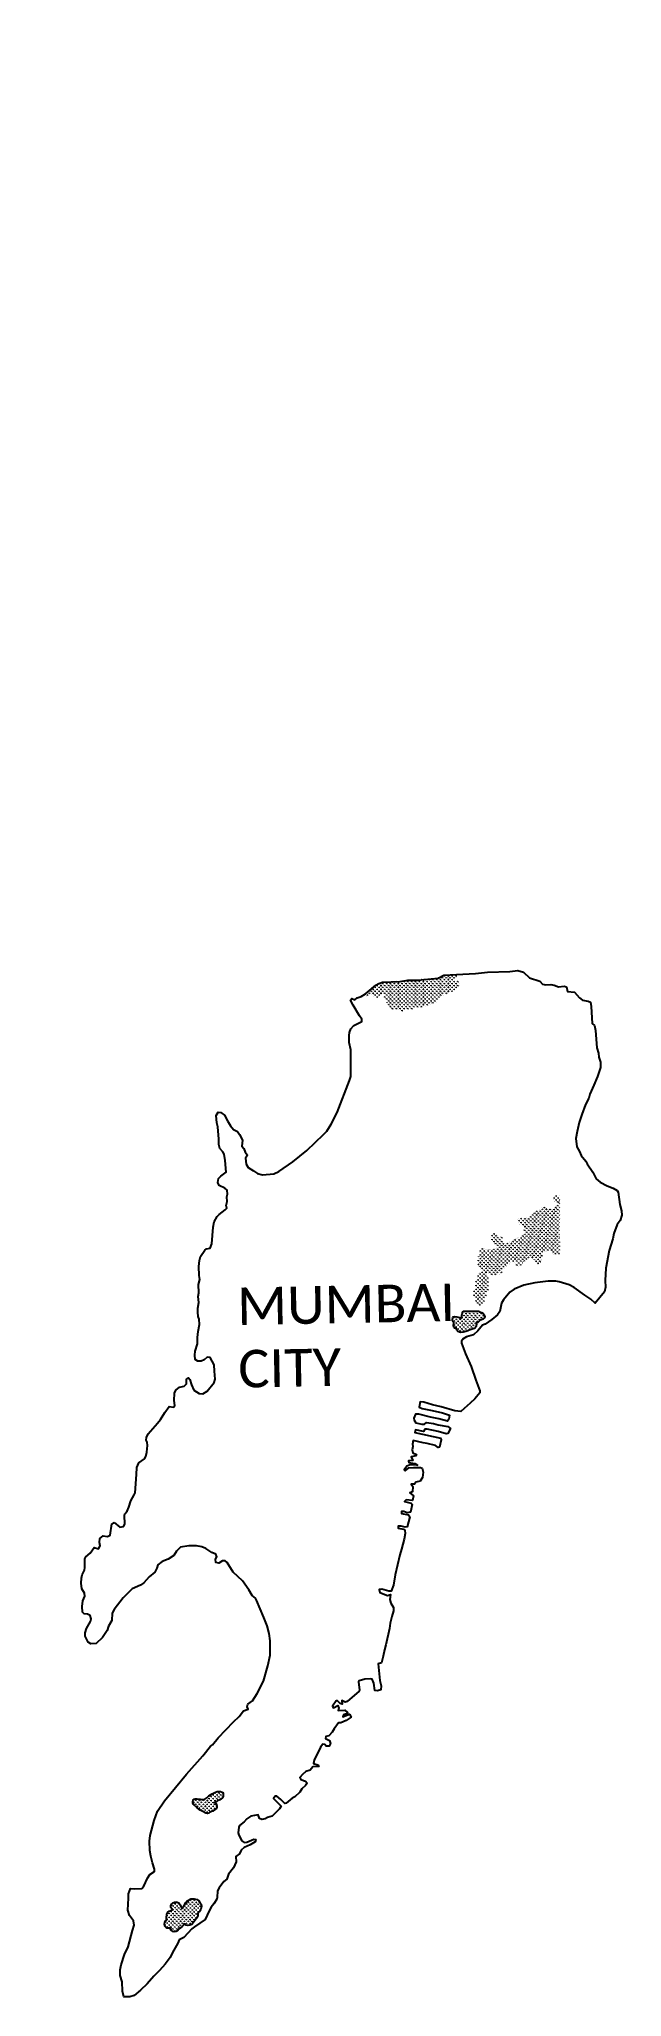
# Model space of a CAD drawing. Header units: metres. Extents: x 266580 to 277461, y 2088854 to 2125416.
import ezdxf

# ---------------------------------------------------------------- set-up
doc = ezdxf.new("R2010")
doc.units = ezdxf.units.M
for name, color, linetype in [('MANGROOVES', 112, 'Continuous'), ('TALUKA NAME', 5, 'Continuous'), ('village', 3, 'Continuous')]:
    doc.layers.add(name, color=color, linetype=linetype)

msp = doc.modelspace()

# ---------------------------------------------------------------- hatches: boundary and pattern name
at = {"layer": 'MANGROOVES'}
h = msp.add_hatch(dxfattribs=at)
h.set_pattern_fill('GRASS', color=256, scale=2, angle=-0.837602)
h.paths.add_polyline_path([(266605, 2125410), (266595, 2125416), (266586, 2125416), (266580, 2125408), (266582, 2125401), (266587, 2125388), (266596, 2125383), (266605, 2125387), (266607, 2125401)])
h = msp.add_hatch(dxfattribs=at)
h.set_pattern_fill('GRASS', color=256, scale=2)
h.paths.add_polyline_path([(274407, 2107713), (274421, 2107739), (274426, 2107763), (274416, 2107802), (274407, 2107820), (274337, 2107851), (274358, 2107882), (274361, 2107878), (274372, 2107886), (274374, 2107894), (274386, 2107908), (274398, 2107926), (274414, 2107935), (274436, 2107945), (274448, 2107941), (274456, 2107935), (274466, 2107929), (274474, 2107933), (274474, 2107937), (274464, 2107939), (274462, 2107941), (274470, 2107951), (274482, 2107953), (274489, 2107954), (274139, 2107936), (274033, 2107882), (273769, 2107857), (273663, 2107841), (273466, 2107840), (273315, 2107819), (272994, 2107802), (272928, 2107783), (272939, 2107755), (272921, 2107758), (272896, 2107756), (272879, 2107737), (272879, 2107746), (272877, 2107752), (272870, 2107748), (272674, 2107587), (272628, 2107556), (272634, 2107549), (272663, 2107541), (272688, 2107543), (272702, 2107552), (272708, 2107549), (272734, 2107547), (272759, 2107551), (272777, 2107565), (272805, 2107594), (272808, 2107565), (272817, 2107542), (272831, 2107529), (272859, 2107520), (272881, 2107515), (272905, 2107515), (272923, 2107530), (272935, 2107548), (272938, 2107572), (272938, 2107580), (272952, 2107575), (272976, 2107582), (272992, 2107594), (272998, 2107601), (273043, 2107495), (273097, 2107372), (273115, 2107352), (273135, 2107343), (273143, 2107330), (273156, 2107311), (273167, 2107302), (273190, 2107294), (273219, 2107290), (273244, 2107289), (273260, 2107291), (273310, 2107285), (273337, 2107273), (273363, 2107270), (273427, 2107283), (273729, 2107344), (273838, 2107364), (273868, 2107371), (273882, 2107381), (273890, 2107396), (273889, 2107424), (273904, 2107411), (273921, 2107407), (273947, 2107407), (273972, 2107414), (273997, 2107433), (274021, 2107455), (274061, 2107494), (274088, 2107523), (274116, 2107545), (274134, 2107567), (274186, 2107593), (274215, 2107607), (274270, 2107620), (274309, 2107642), (274339, 2107663), (274379, 2107683)])
h = msp.add_hatch(dxfattribs=at)
h.set_pattern_fill('GRASS', color=256, scale=2, angle=-0.65012)
h.paths.add_polyline_path([(274992, 2102357), (275011, 2102344), (275033, 2102340), (275061, 2102341), (275092, 2102342), (275112, 2102343), (275127, 2102349), (275155, 2102349), (275183, 2102352), (275207, 2102362), (275220, 2102373), (275230, 2102388), (275238, 2102409), (275235, 2102438), (275247, 2102452), (275266, 2102459), (275281, 2102465), (275313, 2102487), (275330, 2102512), (275341, 2102534), (275362, 2102539), (275383, 2102552), (275394, 2102569), (275400, 2102592), (275400, 2102602), (275419, 2102588), (275436, 2102580), (275461, 2102571), (275476, 2102571), (275478, 2102553), (275487, 2102529), (275506, 2102509), (275528, 2102500), (275553, 2102503), (275570, 2102515), (275586, 2102537), (275602, 2102560), (275616, 2102579), (275626, 2102589), (275650, 2102597), (275664, 2102613), (275669, 2102626), (275683, 2102632), (275703, 2102640), (275717, 2102655), (275721, 2102661), (275734, 2102664), (275752, 2102677), (275759, 2102679), (275772, 2102675), (275776, 2102662), (275785, 2102655), (275804, 2102641), (275822, 2102633), (275833, 2102621), (275838, 2102588), (275843, 2102562), (275869, 2102541), (275888, 2102537), (275913, 2102542), (275928, 2102552), (275944, 2102571), (275959, 2102612), (275972, 2102659), (275972, 2102682), (275970, 2102700), (275970, 2102728), (275981, 2102771), (275989, 2102792), (276009, 2102775), (276028, 2102774), (276056, 2102781), (276075, 2102793), (276094, 2102779), (276116, 2102776), (276135, 2102767), (276147, 2102760), (276160, 2102737), (276181, 2102725), (276211, 2102722), (276234, 2102731), (276244, 2102741), (276262, 2102736), (276282, 2102732), (276294, 2102732), (276304, 2103806), (276292, 2103813), (276275, 2103820), (276255, 2103824), (276231, 2103826), (276214, 2103816), (276206, 2103801), (276198, 2103787), (276191, 2103775), (276187, 2103766), (276184, 2103751), (276185, 2103736), (276195, 2103716), (276206, 2103705), (276229, 2103686), (276244, 2103665), (276261, 2103639), (276263, 2103633), (276204, 2103589), (276197, 2103577), (276192, 2103564), (276189, 2103552), (276185, 2103546), (276174, 2103545), (276165, 2103553), (276151, 2103560), (276141, 2103562), (276123, 2103563), (276105, 2103563), (276088, 2103560), (276067, 2103556), (276062, 2103555), (276064, 2103570), (276059, 2103580), (276048, 2103595), (276033, 2103605), (276019, 2103608), (275995, 2103614), (275969, 2103603), (275907, 2103551), (275807, 2103481), (275757, 2103440), (275715, 2103419), (275686, 2103409), (275660, 2103405), (275629, 2103407), (275605, 2103406), (275585, 2103404), (275566, 2103401), (275548, 2103397), (275540, 2103392), (275527, 2103380), (275519, 2103367), (275514, 2103350), (275522, 2103316), (275531, 2103294), (275542, 2103284), (275558, 2103277), (275579, 2103272), (275593, 2103269), (275627, 2103246), (275624, 2103168), (275632, 2103147), (275644, 2103135), (275659, 2103123), (275668, 2103114), (275668, 2103109), (275638, 2103084), (275534, 2103037), (275444, 2102992), (275403, 2102971), (275385, 2102963), (275366, 2102953), (275359, 2102942), (275350, 2102933), (275333, 2102927), (275280, 2102920), (275258, 2102918), (275245, 2102925), (275236, 2102937), (275238, 2102946), (275242, 2102956), (275244, 2102983), (275242, 2103024), (275233, 2103035), (275224, 2103044), (275206, 2103052), (275192, 2103055), (275179, 2103053), (275163, 2103047), (275151, 2103039), (275135, 2103062), (275108, 2103092), (275090, 2103104), (275072, 2103109), (275054, 2103109), (275037, 2103109), (275024, 2103103), (275014, 2103095), (275008, 2103082), (275004, 2103068), (275004, 2103058), (275008, 2103037), (275019, 2103022), (275037, 2103004), (275038, 2102985), (275038, 2102970), (275044, 2102952), (275054, 2102938), (275070, 2102926), (275086, 2102917), (275090, 2102915), (275100, 2102890), (275114, 2102871), (275118, 2102860), (275110, 2102843), (275107, 2102836), (275027, 2102795), (275024, 2102802), (275011, 2102805), (274957, 2102805), (274901, 2102820), (274874, 2102830), (274841, 2102830), (274822, 2102814), (274810, 2102795), (274804, 2102772), (274803, 2102749), (274799, 2102719), (274791, 2102686), (274785, 2102668), (274781, 2102591), (274780, 2102509), (274786, 2102479), (274797, 2102457), (274809, 2102449), (274827, 2102438), (274854, 2102433), (274887, 2102423), (274902, 2102419), (274906, 2102405), (274918, 2102378), (274937, 2102366), (274954, 2102360), (274969, 2102357), (274983, 2102355)])
h = msp.add_hatch(dxfattribs=at)
h.set_pattern_fill('GRASS', color=256, scale=2, angle=-0.65012)
h.paths.add_polyline_path([(274963, 2102200), (274966, 2102226), (274965, 2102257), (274959, 2102300), (274925, 2102357), (274910, 2102371), (274882, 2102385), (274853, 2102388), (274827, 2102383), (274801, 2102372), (274785, 2102358), (274772, 2102341), (274762, 2102306), (274757, 2102284), (274754, 2102261), (274741, 2102245), (274735, 2102222), (274741, 2102195), (274731, 2102155), (274732, 2102136), (274742, 2102130), (274720, 2102114), (274705, 2102095), (274692, 2102048), (274690, 2102007), (274701, 2101948), (274734, 2101862), (274751, 2101816), (274784, 2101775), (274810, 2101776), (274832, 2101768), (274851, 2101772), (274866, 2101781), (274883, 2101796), (274897, 2101813), (274899, 2101833), (274902, 2101884), (274920, 2101899), (274933, 2101930), (274945, 2101957), (274950, 2102024), (274972, 2102097), (274961, 2102184), (274962, 2102191)])
h = msp.add_hatch(dxfattribs=at)
h.set_pattern_fill('GRASS', color=256, scale=2, angle=-0.787861)
h.paths.add_polyline_path([(274469, 2101520), (274472, 2101552), (274474, 2101586), (274482, 2101607), (274494, 2101645), (274511, 2101659), (274539, 2101660), (274579, 2101661), (274646, 2101661), (274701, 2101660), (274737, 2101661), (274769, 2101660), (274785, 2101658), (274802, 2101646), (274820, 2101642), (274840, 2101637), (274873, 2101618), (274896, 2101583), (274901, 2101553), (274891, 2101528), (274869, 2101510), (274839, 2101501), (274823, 2101499), (274803, 2101479), (274770, 2101449), (274756, 2101451), (274739, 2101441), (274744, 2101419), (274743, 2101399), (274739, 2101373), (274723, 2101346), (274702, 2101334), (274666, 2101321), (274613, 2101307), (274585, 2101295), (274545, 2101279), (274495, 2101268), (274452, 2101260), (274428, 2101270), (274400, 2101278), (274381, 2101304), (274372, 2101331), (274337, 2101343), (274323, 2101361), (274320, 2101390), (274325, 2101433), (274323, 2101445), (274311, 2101462), (274297, 2101482), (274296, 2101505), (274302, 2101533), (274312, 2101555), (274339, 2101560), (274378, 2101555), (274427, 2101543), (274448, 2101529)])
h = msp.add_hatch(dxfattribs=at)
h.set_pattern_fill('GRASS', color=256, scale=2, angle=-0.787861)
h.paths.add_polyline_path([(269476, 2092544), (269495, 2092549), (269532, 2092549), (269584, 2092546), (269617, 2092541), (269648, 2092537), (269673, 2092543), (269714, 2092570), (269749, 2092609), (269811, 2092645), (269873, 2092678), (269906, 2092686), (269935, 2092692), (269965, 2092690), (269995, 2092677), (270007, 2092668), (270017, 2092649), (270019, 2092623), (270018, 2092596), (270001, 2092570), (269972, 2092548), (269952, 2092536), (269909, 2092514), (269891, 2092495), (269868, 2092485), (269849, 2092486), (269892, 2092451), (269900, 2092414), (269899, 2092391), (269885, 2092368), (269856, 2092345), (269824, 2092324), (269796, 2092313), (269762, 2092295), (269750, 2092284), (269725, 2092279), (269692, 2092285), (269635, 2092313), (269589, 2092339), (269532, 2092384), (269461, 2092447), (269447, 2092475), (269448, 2092499), (269458, 2092531)])
h = msp.add_hatch(dxfattribs=at)
h.set_pattern_fill('GRASS', color=256, scale=2, angle=-0.787861)
h.paths.add_polyline_path([(269071, 2090480), (269055, 2090495), (269041, 2090523), (269041, 2090559), (269058, 2090591), (269076, 2090610), (269110, 2090625), (269153, 2090624), (269189, 2090607), (269213, 2090572), (269226, 2090543), (269236, 2090519), (269245, 2090501), (269259, 2090525), (269282, 2090543), (269301, 2090582), (269316, 2090616), (269342, 2090649), (269413, 2090684), (269476, 2090683), (269529, 2090673), (269562, 2090647), (269580, 2090613), (269607, 2090587), (269609, 2090543), (269599, 2090492), (269578, 2090457), (269553, 2090437), (269546, 2090411), (269541, 2090369), (269527, 2090331), (269494, 2090286), (269457, 2090238), (269428, 2090205), (269394, 2090191), (269348, 2090186), (269317, 2090192), (269292, 2090216), (269278, 2090192), (269242, 2090164), (269195, 2090124), (269162, 2090085), (269138, 2090072), (269104, 2090069), (269074, 2090074), (269043, 2090100), (269028, 2090128), (269028, 2090143), (269008, 2090136), (268973, 2090135), (268950, 2090150), (268929, 2090176), (268922, 2090213), (268927, 2090249), (268948, 2090278), (268959, 2090286), (268959, 2090329), (268967, 2090398), (268983, 2090434), (269010, 2090452), (269037, 2090464)])

# ---------------------------------------------------------------- linework, layer by layer
at = {"layer": 'MANGROOVES', "const_width": 0.597}
for points in [[(272628, 2107556), (272634, 2107549), (272663, 2107541), (272688, 2107543), (272702, 2107552), (272708, 2107549), (272734, 2107547), (272759, 2107551), (272777, 2107565), (272805, 2107594), (272808, 2107565), (272817, 2107542), (272831, 2107529), (272859, 2107520), (272881, 2107515), (272905, 2107515), (272923, 2107530), (272935, 2107548), (272938, 2107572), (272938, 2107580), (272952, 2107575), (272976, 2107582), (272992, 2107594), (272998, 2107601), (273043, 2107495), (273097, 2107372), (273115, 2107352), (273135, 2107343), (273143, 2107330), (273156, 2107311), (273167, 2107302), (273190, 2107294), (273219, 2107290), (273244, 2107289), (273260, 2107291), (273310, 2107285), (273337, 2107273), (273363, 2107270), (273427, 2107283), (273729, 2107344), (273838, 2107364), (273868, 2107371), (273882, 2107381), (273890, 2107396), (273889, 2107424), (273904, 2107411), (273921, 2107407), (273947, 2107407), (273972, 2107414), (273997, 2107433), (274021, 2107455), (274061, 2107494), (274088, 2107523), (274116, 2107545), (274134, 2107567), (274186, 2107593), (274215, 2107607), (274270, 2107620), (274309, 2107642), (274339, 2107663), (274379, 2107683), (274407, 2107713), (274421, 2107739), (274426, 2107763), (274416, 2107802), (274407, 2107820), (274337, 2107851), (274358, 2107882), (274361, 2107878), (274372, 2107886), (274374, 2107894), (274386, 2107908), (274398, 2107926), (274414, 2107935), (274436, 2107945), (274448, 2107941), (274456, 2107935), (274466, 2107929), (274474, 2107933), (274474, 2107937), (274464, 2107939), (274462, 2107941), (274470, 2107951), (274482, 2107953), (274490, 2107955)], [(272928, 2107783), (272939, 2107755), (272921, 2107758), (272896, 2107756), (272879, 2107737), (272879, 2107746), (272877, 2107752)], [(274992, 2102357), (275011, 2102344), (275033, 2102340), (275061, 2102341), (275092, 2102342), (275112, 2102343), (275127, 2102349), (275155, 2102349), (275183, 2102352), (275207, 2102362), (275220, 2102373), (275230, 2102388), (275238, 2102409), (275235, 2102438), (275247, 2102452), (275266, 2102459), (275281, 2102465), (275313, 2102487), (275330, 2102512), (275341, 2102534), (275362, 2102539), (275383, 2102552), (275394, 2102569), (275400, 2102592), (275400, 2102602), (275419, 2102588), (275436, 2102580), (275461, 2102571), (275476, 2102571), (275478, 2102553), (275487, 2102529), (275506, 2102509), (275528, 2102500), (275553, 2102503), (275570, 2102515), (275586, 2102537), (275602, 2102560), (275616, 2102579), (275626, 2102589), (275650, 2102597), (275664, 2102613), (275669, 2102626), (275683, 2102632), (275703, 2102640), (275717, 2102655), (275721, 2102661), (275734, 2102664), (275752, 2102677), (275759, 2102679), (275772, 2102675), (275776, 2102662), (275785, 2102655), (275804, 2102641), (275822, 2102633), (275833, 2102621), (275838, 2102588), (275843, 2102562), (275869, 2102541), (275888, 2102537), (275913, 2102542), (275928, 2102552), (275944, 2102571), (275959, 2102612), (275972, 2102659), (275972, 2102682), (275970, 2102700), (275970, 2102728), (275981, 2102771), (275989, 2102792), (276009, 2102775), (276028, 2102774), (276056, 2102781), (276075, 2102793), (276094, 2102779), (276116, 2102776), (276135, 2102767), (276147, 2102760), (276160, 2102737), (276181, 2102725), (276211, 2102722), (276234, 2102731), (276244, 2102741), (276262, 2102736), (276282, 2102732), (276294, 2102732), (276304, 2103806), (276292, 2103813), (276275, 2103820), (276255, 2103824), (276231, 2103826), (276214, 2103816), (276206, 2103801), (276198, 2103787), (276191, 2103775), (276187, 2103766), (276184, 2103751), (276185, 2103736), (276195, 2103716), (276206, 2103705), (276229, 2103686), (276244, 2103665), (276261, 2103639), (276263, 2103633), (276204, 2103589), (276197, 2103577), (276192, 2103564), (276189, 2103552), (276185, 2103546), (276174, 2103545), (276165, 2103553), (276151, 2103560), (276141, 2103562), (276123, 2103563), (276105, 2103563), (276088, 2103560), (276067, 2103556), (276062, 2103555), (276064, 2103570), (276059, 2103580), (276048, 2103595), (276033, 2103605), (276019, 2103608), (275995, 2103614), (275969, 2103603), (275907, 2103551), (275807, 2103481), (275757, 2103440), (275715, 2103419), (275686, 2103409), (275660, 2103405), (275629, 2103407), (275605, 2103406), (275585, 2103404), (275566, 2103401), (275548, 2103397), (275540, 2103392), (275527, 2103380), (275519, 2103367), (275514, 2103350), (275522, 2103316), (275531, 2103294), (275542, 2103284), (275558, 2103277), (275579, 2103272), (275593, 2103269), (275627, 2103246), (275624, 2103168), (275632, 2103147), (275644, 2103135), (275659, 2103123), (275668, 2103114), (275668, 2103109), (275638, 2103084), (275534, 2103037), (275444, 2102992), (275403, 2102971), (275385, 2102963), (275366, 2102953), (275359, 2102942), (275350, 2102933), (275333, 2102927), (275280, 2102920), (275258, 2102918), (275245, 2102925), (275236, 2102937), (275238, 2102946), (275242, 2102956), (275244, 2102983), (275242, 2103024), (275233, 2103035), (275224, 2103044), (275206, 2103052), (275192, 2103055), (275179, 2103053), (275163, 2103047), (275151, 2103039), (275135, 2103062), (275108, 2103092), (275090, 2103104), (275072, 2103109), (275054, 2103109), (275037, 2103109), (275024, 2103103), (275014, 2103095), (275008, 2103082), (275004, 2103068), (275004, 2103058), (275008, 2103037), (275019, 2103022), (275037, 2103004), (275038, 2102985), (275038, 2102970), (275044, 2102952), (275054, 2102938), (275070, 2102926), (275086, 2102917), (275090, 2102915), (275100, 2102890), (275114, 2102871), (275118, 2102860), (275110, 2102843), (275107, 2102836), (275027, 2102795), (275024, 2102802), (275011, 2102805), (274957, 2102805), (274901, 2102820), (274874, 2102830), (274841, 2102830), (274822, 2102814), (274810, 2102795), (274804, 2102772), (274803, 2102749), (274799, 2102719), (274791, 2102686), (274785, 2102668), (274781, 2102591), (274780, 2102509), (274786, 2102479), (274797, 2102457), (274809, 2102449), (274827, 2102438), (274854, 2102433), (274887, 2102423), (274902, 2102419), (274906, 2102405), (274918, 2102378), (274937, 2102366), (274954, 2102360), (274969, 2102357), (274983, 2102355), (274992, 2102357)]]:
    msp.add_lwpolyline(points, dxfattribs=at)
at = {"layer": 'MANGROOVES'}
msp.add_lwpolyline([(274962, 2102191, 0, 0, 0), (274961, 2102184, 0, 0, 0), (274972, 2102097, 0, 0, 0), (274950, 2102024, 0, 0, 0), (274945, 2101957, 0, 0, 0), (274933, 2101930, 0, 0, 0), (274920, 2101899, 0, 0, 0), (274903, 2101886, 0, 0, 0), (274901, 2101871, 0, 0, 0), (274899, 2101833, 0, 0, 0), (274897, 2101813, 0, 0, 0), (274883, 2101796, 0, 0, 0), (274866, 2101781, 0, 0, 0), (274851, 2101772, 0, 0, 0), (274832, 2101768, 0, 0, 0), (274810, 2101776, 0, 0, 0), (274778, 2101775, 0, 0, 0), (274773, 2101788, 0, 0, 0), (274751, 2101816, 0, 0, 0), (274734, 2101862, 0, 0, 0), (274701, 2101948, 0, 0, 0), (274690, 2102007, 0, 0, 0), (274692, 2102048, 0, 0, 0), (274705, 2102095, 0, 0, 0), (274720, 2102114, 0, 0, 0), (274742, 2102130, 0, 0, 0), (274732, 2102136, 0, 0, 0), (274731, 2102155, 0, 0, 0), (274737, 2102179, 0, 0, 0), (274741, 2102199, 0.597, 0.597, 0), (274735, 2102222, 0.597, 0.597, 0), (274741, 2102245, 0.597, 0.597, 0), (274754, 2102261, 0.597, 0.597, 0), (274757, 2102284, 0.597, 0.597, 0), (274762, 2102306, 0.597, 0.597, 0), (274772, 2102341, 0.597, 0.597, 0), (274785, 2102358, 0.597, 0.597, 0), (274801, 2102372, 0.597, 0.597, 0), (274827, 2102383, 0.597, 0.597, 0), (274853, 2102388, 0.597, 0.597, 0), (274882, 2102385, 0.597, 0.597, 0), (274910, 2102371, 0.597, 0.597, 0), (274929, 2102353, 0.597, 0.597, 0), (274942, 2102329, 0.597, 0.597, 0), (274959, 2102300, 0.597, 0.597, 0), (274965, 2102257, 0.597, 0.597, 0), (274966, 2102226, 0.597, 0.597, 0), (274963, 2102200, 0.597, 0.597, 0)], format="xyseb", close=True, dxfattribs=at)
for points in [[(274469, 2101520), (274472, 2101552), (274474, 2101586), (274482, 2101607), (274494, 2101645), (274511, 2101659), (274539, 2101660), (274579, 2101661), (274646, 2101661), (274701, 2101660), (274737, 2101661), (274769, 2101660), (274785, 2101658), (274802, 2101646), (274820, 2101642), (274840, 2101637), (274873, 2101618), (274896, 2101583), (274901, 2101553), (274891, 2101528), (274869, 2101510), (274839, 2101501), (274823, 2101499), (274803, 2101479), (274770, 2101449), (274756, 2101451), (274739, 2101441), (274744, 2101419), (274743, 2101399), (274739, 2101373), (274723, 2101346), (274702, 2101334), (274666, 2101321), (274613, 2101307), (274585, 2101295), (274545, 2101279), (274495, 2101268), (274452, 2101260), (274428, 2101270), (274400, 2101278), (274381, 2101304), (274372, 2101331), (274337, 2101343), (274323, 2101361), (274320, 2101390), (274325, 2101433), (274323, 2101445), (274311, 2101462), (274297, 2101482), (274296, 2101505), (274302, 2101533), (274312, 2101555), (274339, 2101560), (274378, 2101555), (274427, 2101543), (274448, 2101529)], [(269476, 2092544), (269495, 2092549), (269532, 2092549), (269584, 2092546), (269617, 2092541), (269648, 2092537), (269673, 2092543), (269714, 2092570), (269749, 2092609), (269811, 2092645), (269873, 2092678), (269906, 2092686), (269935, 2092692), (269965, 2092690), (269995, 2092677), (270007, 2092668), (270017, 2092649), (270019, 2092623), (270018, 2092596), (270001, 2092570), (269972, 2092548), (269952, 2092536), (269909, 2092514), (269891, 2092495), (269868, 2092485), (269849, 2092486), (269892, 2092451), (269900, 2092414), (269899, 2092391), (269885, 2092368), (269856, 2092345), (269824, 2092324), (269796, 2092313), (269762, 2092295), (269750, 2092284), (269725, 2092279), (269692, 2092285), (269635, 2092313), (269589, 2092339), (269532, 2092384), (269461, 2092447), (269447, 2092475), (269448, 2092499), (269458, 2092531)], [(269071, 2090480), (269055, 2090495), (269041, 2090523), (269041, 2090559), (269058, 2090591), (269076, 2090610), (269110, 2090625), (269153, 2090624), (269189, 2090607), (269213, 2090572), (269226, 2090543), (269236, 2090519), (269245, 2090501), (269259, 2090525), (269282, 2090543), (269301, 2090582), (269316, 2090616), (269342, 2090649), (269413, 2090684), (269476, 2090683), (269529, 2090673), (269529, 2090673), (269562, 2090647), (269580, 2090613), (269607, 2090587), (269609, 2090543), (269599, 2090492), (269578, 2090457), (269553, 2090437), (269546, 2090411), (269541, 2090369), (269527, 2090331), (269494, 2090286), (269457, 2090238), (269428, 2090205), (269394, 2090191), (269348, 2090186), (269317, 2090192), (269292, 2090216), (269278, 2090192), (269242, 2090164), (269195, 2090124), (269162, 2090085), (269138, 2090072), (269104, 2090069), (269074, 2090074), (269043, 2090100), (269028, 2090128), (269028, 2090143), (269008, 2090136), (268973, 2090135), (268950, 2090150), (268929, 2090176), (268922, 2090213), (268927, 2090249), (268948, 2090278), (268959, 2090286), (268959, 2090329), (268967, 2090398), (268983, 2090434), (269010, 2090452), (269037, 2090464)]]:
    msp.add_lwpolyline(points, close=True, dxfattribs=at)
at = {"layer": 'MANGROOVES', "color": 3}
msp.add_lwpolyline([(267935, 2097687), (267981, 2097714)], dxfattribs=at)
at = {"layer": 'village', "color": 3, "true_color": 0x00ff00}
for points in [[(267981, 2097714, 0), (268088, 2097626, 0), (268157, 2097637, 0), (268177, 2097680, 0), (268175, 2097848, 0), (268182, 2097877, 0), (268222, 2097925, 0), (268257, 2098001, 0), (268292, 2098120, 0), (268356, 2098229, 0), (268372, 2098269, 0), (268398, 2098608, 0), (268401, 2098740, 0), (268443, 2098828, 0), (268544, 2098905, 0), (268572, 2098946, 0), (268592, 2099027, 0), (268605, 2099148, 0), (268599, 2099213, 0), (268579, 2099253, 0), (268585, 2099300, 0), (268618, 2099370, 0), (268792, 2099569, 0), (268845, 2099636, 0), (268927, 2099765, 0), (269007, 2099877, 0), (269088, 2099867, 0), (269112, 2099896, 0), (269104, 2099990, 0), (269106, 2100127, 0), (269134, 2100183, 0), (269203, 2100238, 0), (269286, 2100259, 0), (269331, 2100304, 0), (269330, 2100389, 0), (269368, 2100414, 0), (269393, 2100383, 0), (269425, 2100284, 0), (269471, 2100186, 0), (269568, 2100122, 0), (269635, 2100118, 0), (269717, 2100168, 0), (269846, 2100330, 0), (269868, 2100389, 0), (269853, 2100537, 0), (269848, 2100660, 0), (269773, 2100792, 0), (269717, 2100798, 0), (269663, 2100753, 0), (269603, 2100728, 0), (269542, 2100729, 0), (269491, 2100754, 0), (269486, 2100839, 0), (269494, 2100915, 0), (269535, 2101048, 0), (269537, 2101171, 0), (269547, 2101281, 0), (269571, 2101409, 0), (269570, 2101508, 0), (269552, 2101559, 0), (269542, 2101642, 0), (269544, 2101714, 0), (269561, 2101819, 0), (269549, 2101931, 0), (269559, 2102005, 0), (269558, 2102158, 0), (269582, 2102252, 0), (269566, 2102324, 0), (269564, 2102492, 0), (269575, 2102606, 0), (269592, 2102680, 0), (269672, 2102802, 0), (269707, 2102825, 0), (269772, 2102834, 0), (269807, 2102920, 0), (269830, 2103227, 0), (269845, 2103326, 0), (269902, 2103430, 0), (269940, 2103468, 0), (270056, 2103550, 0), (270082, 2103586, 0), (270073, 2103635, 0), (270088, 2103707, 0), (270083, 2103797, 0), (270094, 2103846, 0), (270091, 2103922, 0), (270048, 2103960, 0), (269942, 2104004, 0), (269915, 2104060, 0), (269926, 2104136, 0), (269972, 2104181, 0), (270075, 2104254, 0), (270051, 2104473, 0), (270034, 2104590, 0), (270009, 2104635, 0), (269952, 2104697, 0), (269936, 2104775, 0), (269935, 2104869, 0), (269918, 2105105, 0), (269895, 2105176, 0), (269887, 2105315, 0), (269920, 2105376, 0), (269970, 2105372, 0), (270042, 2105323, 0), (270096, 2105214, 0), (270153, 2105118, 0), (270212, 2105053, 0), (270284, 2105016, 0), (270323, 2104962, 0), (270375, 2104855, 0), (270365, 2104743, 0), (270401, 2104698, 0), (270424, 2104627, 0), (270469, 2104575, 0), (270431, 2104519, 0), (270446, 2104407, 0), (270480, 2104345, 0), (270584, 2104283, 0), (270658, 2104229, 0), (270748, 2104208, 0), (270963, 2104223, 0), (271057, 2104269, 0), (271318, 2104450, 0), (271449, 2104552, 0), (271576, 2104661, 0), (271890, 2104959, 0), (271950, 2105020, 0), (272034, 2105151, 0), (272144, 2105371, 0), (272377, 2105970, 0), (272397, 2106044, 0), (272402, 2106277, 0), (272397, 2106542, 0), (272372, 2106678, 0), (272371, 2106808, 0), (272377, 2106864, 0), (272403, 2106934, 0), (272454, 2106995, 0), (272606, 2107070, 0), (272604, 2107111, 0), (272560, 2107175, 0), (272442, 2107376, 0), (272392, 2107470, 0), (272421, 2107501, 0), (272477, 2107477, 0), (272520, 2107514, 0), (272595, 2107534, 0), (272674, 2107587, 0), (272870, 2107748, 0), (272926, 2107782, 0), (272994, 2107802, 0), (273315, 2107819, 0), (273466, 2107840, 0), (273663, 2107841, 0), (273769, 2107857, 0), (274033, 2107882, 0), (274139, 2107936, 0), (274729, 2107967, 0), (274952, 2107991, 0), (275371, 2108006, 0), (275518, 2108025, 0), (275625, 2107989, 0), (275735, 2107888, 0), (275932, 2107822, 0), (275982, 2107765, 0), (276039, 2107754, 0), (276137, 2107763, 0), (276198, 2107748, 0), (276277, 2107715, 0), (276387, 2107727, 0), (276425, 2107716, 0), (276448, 2107633, 0), (276577, 2107615, 0), (276669, 2107510, 0), (276726, 2107469, 0), (276835, 2107451, 0), (276873, 2107432, 0), (276889, 2107349, 0), (276907, 2107031, 0), (276952, 2106994, 0), (276972, 2106903, 0), (276985, 2106658, 0), (276994, 2106578, 0), (277025, 2106476, 0), (277033, 2106401, 0), (277060, 2106310, 0), (277061, 2106208, 0), (277009, 2106041, 0), (276935, 2105882, 0), (276864, 2105715, 0), (276846, 2105639, 0), (276783, 2105521, 0), (276712, 2105332, 0), (276664, 2105184, 0), (276624, 2105017, 0), (276599, 2104884, 0), (276619, 2104726, 0)], [(276619, 2104726, 0), (276669, 2104643, 0), (276703, 2104568, 0), (276787, 2104459, 0), (276814, 2104410, 0), (276921, 2104255, 0), (276983, 2104131, 0), (277055, 2104071, 0), (277188, 2104000, 0), (277302, 2103960, 0), (277374, 2103915, 0), (277393, 2103885, 0), (277425, 2103650, 0), (277457, 2103533, 0), (277461, 2103454, 0), (277428, 2103356, 0), (277372, 2103279, 0), (277309, 2103112, 0), (277294, 2103010, 0), (277224, 2102794, 0), (277163, 2102465, 0), (277149, 2102230, 0), (277158, 2102111, 0), (277137, 2102018, 0), (276964, 2101811, 0), (276882, 2101881, 0), (276772, 2101956, 0), (276573, 2102100, 0), (276476, 2102151, 0), (276290, 2102210, 0), (276227, 2102218, 0), (276086, 2102217, 0), (275837, 2102186, 0), (275633, 2102146, 0), (275450, 2102071, 0), (275370, 2102016, 0), (275248, 2101874, 0), (275215, 2101809, 0), (275180, 2101652, 0), (275140, 2101589, 0), (275033, 2101505, 0), (274908, 2101419, 0), (274859, 2101400, 0), (274770, 2101292, 0), (274692, 2101220, 0), (274560, 2101178, 0), (274496, 2101140, 0), (274469, 2101101, 0), (274469, 2101061, 0), (274541, 2100864, 0), (274646, 2100625, 0), (274733, 2100373, 0), (274811, 2100169, 0), (274811, 2100133, 0), (274713, 2100023, 0), (274626, 2099939, 0), (274517, 2099844, 0), (274457, 2099783, 0), (274345, 2099796, 0), (274087, 2099872, 0), (273923, 2099913, 0), (273761, 2099961, 0), (273694, 2099967, 0), (273676, 2099869, 0), (273730, 2099844, 0), (273917, 2099806, 0), (274112, 2099758, 0), (274245, 2099716, 0), (274228, 2099640, 0), (274208, 2099606, 0), (274046, 2099647, 0), (273886, 2099678, 0), (273668, 2099739, 0), (273606, 2099734, 0), (273579, 2099659, 0), (273580, 2099624, 0), (273611, 2099577, 0), (273726, 2099549, 0), (273773, 2099549, 0), (273815, 2099583, 0), (273943, 2099559, 0), (274033, 2099535, 0), (274211, 2099503, 0), (274260, 2099470, 0), (274212, 2099375, 0), (274178, 2099371, 0), (274034, 2099410, 0), (273823, 2099457, 0), (273783, 2099457, 0), (273759, 2099414, 0), (273610, 2099442, 0), (273593, 2099395, 0), (274080, 2099285, 0), (274085, 2099256, 0), (274059, 2099119, 0), (274030, 2099114, 0), (273980, 2099152, 0), (273825, 2099191, 0), (273749, 2099201, 0), (273565, 2099247, 0), (273550, 2099177, 0), (273561, 2099135, 0), (273548, 2099070, 0), (273560, 2099016, 0), (273625, 2098981, 0), (273614, 2098960, 0), (273529, 2098942, 0), (273559, 2098870, 0), (273478, 2098867, 0), (273481, 2098831, 0), (273593, 2098817, 0), (273642, 2098783, 0), (273508, 2098791, 0), (273448, 2098764, 0), (273394, 2098694, 0), (273415, 2098676, 0), (273481, 2098731, 0), (273569, 2098742, 0), (273699, 2098739, 0), (273735, 2098730, 0), (273753, 2098654, 0), (273736, 2098553, 0), (273696, 2098486, 0), (273614, 2098467, 0), (273589, 2098431, 0), (273524, 2098426, 0), (273556, 2098388, 0), (273552, 2098283, 0), (273503, 2098267, 0), (273569, 2098209, 0), (273554, 2098126, 0), (273432, 2098136, 0), (273401, 2098104, 0), (273525, 2098076, 0), (273545, 2098047, 0), (273515, 2097908, 0), (273455, 2097896, 0), (273389, 2097921, 0), (273349, 2097918, 0), (273347, 2097878, 0), (273480, 2097854, 0), (273502, 2097821, 0), (273452, 2097630, 0), (273416, 2097625, 0), (273342, 2097642, 0), (273282, 2097642, 0), (273284, 2097608, 0), (273383, 2097589, 0), (273410, 2097569, 0), (273413, 2097506, 0), (273393, 2097403, 0), (273346, 2097212, 0), (273315, 2097108, 0), (273231, 2096736, 0), (273194, 2096540, 0), (273152, 2096430, 0), (273110, 2096432, 0), (272979, 2096465, 0), (272928, 2096462, 0), (272942, 2096404, 0), (273084, 2096349, 0), (273139, 2096370, 0), (273127, 2096275, 0), (273145, 2096206, 0), (273197, 2096123, 0), (273198, 2096061, 0), (273167, 2095959, 0), (273137, 2095831, 0), (273122, 2095735, 0), (273055, 2095427, 0), (273027, 2095337, 0), (273003, 2095218, 0), (272970, 2095093, 0), (272910, 2095072, 0), (272944, 2094761, 0), (272969, 2094662, 0), (272961, 2094590, 0), (272898, 2094572, 0), (272851, 2094576, 0), (272828, 2094715, 0), (272798, 2094784, 0), (272760, 2094795, 0), (272661, 2094790, 0), (272558, 2094758, 0), (272543, 2094737, 0), (272562, 2094580, 0), (272551, 2094556, 0), (272422, 2094449, 0), (272333, 2094368, 0), (272292, 2094359, 0), (272234, 2094387, 0), (272241, 2094318, 0), (272198, 2094331, 0), (272149, 2094382, 0), (272129, 2094384, 0), (272060, 2094280, 0), (272078, 2094249, 0), (272158, 2094295, 0), (272174, 2094248, 0), (272161, 2094201, 0), (272285, 2094208, 0), (272339, 2094164, 0), (272337, 2094144, 0), (272261, 2094118, 0), (272248, 2094082, 0), (272377, 2094131, 0), (272409, 2094079, 0), (272313, 2094018, 0), (272215, 2093972, 0), (272172, 2093970, 0), (272088, 2093857, 0), (272053, 2093794, 0), (271990, 2093726, 0), (271932, 2093717, 0), (271930, 2093676, 0), (272002, 2093639, 0), (272018, 2093587, 0), (271996, 2093536, 0), (271938, 2093533, 0), (271915, 2093564, 0), (271875, 2093573, 0), (271835, 2093519, 0), (271714, 2093273, 0), (271701, 2093211, 0), (271782, 2093189, 0), (271802, 2093155, 0), (271690, 2093152, 0), (271643, 2093087, 0), (271561, 2093061, 0), (271496, 2093009, 0), (271447, 2092948, 0), (271465, 2092913, 0), (271551, 2092884, 0), (271587, 2092846, 0), (271556, 2092801, 0), (271487, 2092736, 0), (271447, 2092677, 0), (271354, 2092591, 0), (271305, 2092562, 0), (271191, 2092471, 0), (271169, 2092464, 0), (271092, 2092540, 0), (271017, 2092600, 0), (270986, 2092604, 0), (270955, 2092559, 0), (271102, 2092417, 0), (271071, 2092367, 0), (270933, 2092229, 0), (270841, 2092206, 0), (270801, 2092176, 0), (270738, 2092165, 0), (270693, 2092182, 0), (270668, 2092254, 0), (270534, 2092226, 0), (270456, 2092178, 0), (270407, 2092124, 0), (270318, 2092054, 0), (270307, 2092020, 0), (270299, 2091915, 0), (270310, 2091874, 0), (270367, 2091767, 0), (270410, 2091736, 0), (270457, 2091741, 0), (270589, 2091798, 0), (270625, 2091790, 0), (270616, 2091749, 0), (270522, 2091692, 0), (270411, 2091644, 0), (270353, 2091594, 0), (270324, 2091527, 0), (270253, 2091473, 0), (270258, 2091374, 0), (270207, 2091266, 0), (270117, 2091144, 0), (270086, 2091050, 0), (270026, 2091011, 0), (269939, 2090887, 0), (269913, 2090835, 0), (269907, 2090710, 0), (269898, 2090676, 0), (269841, 2090588, 0), (269790, 2090530, 0), (269752, 2090462, 0), (269677, 2090298, 0), (269479, 2090164, 0), (269432, 2090123, 0), (269279, 2089961, 0), (269196, 2089917, 0), (269167, 2089856, 0), (269072, 2089683, 0), (269028, 2089586, 0), (268933, 2089467, 0), (268828, 2089347, 0), (268719, 2089241, 0), (268595, 2089099, 0), (268473, 2088979, 0), (268352, 2088881, 0), (268272, 2088854, 0), (268162, 2088855, 0), (268135, 2088957, 0), (268131, 2089134, 0), (268094, 2089251, 0), (268091, 2089358, 0), (268111, 2089450, 0), (268172, 2089646, 0), (268245, 2089790, 0), (268321, 2090093, 0), (268351, 2090192, 0), (268339, 2090273, 0), (268267, 2090371, 0), (268237, 2090474, 0), (268251, 2090694, 0), (268250, 2090777, 0), (268283, 2090878, 0), (268353, 2090869, 0), (268496, 2090877, 0), (268536, 2090920, 0), (268600, 2091071, 0), (268646, 2091139, 0), (268731, 2091195, 0), (268733, 2091236, 0), (268694, 2091359, 0), (268664, 2091480, 0), (268647, 2091587, 0), (268641, 2091760, 0), (268652, 2091870, 0), (268728, 2092146, 0), (268787, 2092321, 0), (268918, 2092513, 0), (269329, 2093012, 0), (269635, 2093357, 0), (269782, 2093538, 0), (269815, 2093563, 0), (269924, 2093689, 0), (270206, 2093992, 0), (270315, 2094092, 0), (270395, 2094193, 0), (270485, 2094228, 0), (270462, 2094272, 0), (270475, 2094320, 0), (270566, 2094383, 0), (270651, 2094518, 0), (270772, 2094748, 0), (270853, 2095036, 0), (270891, 2095238, 0), (270895, 2095316, 0), (270894, 2095505, 0), (270875, 2095637, 0), (270835, 2095780, 0), (270776, 2095936, 0), (270641, 2096265, 0), (270618, 2096301, 0), (270557, 2096349, 0), (270496, 2096454, 0), (270374, 2096626, 0), (270200, 2096788, 0), (270088, 2096964, 0), (270052, 2096996, 0), (270003, 2096997, 0), (269934, 2096952, 0), (269880, 2096967, 0), (269873, 2097030, 0), (269895, 2097071, 0), (269879, 2097122, 0), (269807, 2097155, 0), (269692, 2097228, 0), (269615, 2097259, 0), (269521, 2097276, 0), (269375, 2097277, 0), (269221, 2097251, 0), (269147, 2097179, 0), (269094, 2097098, 0), (268989, 2097030, 0), (268875, 2096986, 0), (268795, 2096925, 0), (268775, 2096857, 0), (268740, 2096785, 0), (268631, 2096695, 0), (268533, 2096584, 0), (268471, 2096543, 0), (268314, 2096473, 0), (268259, 2096421, 0), (268150, 2096303, 0), (267979, 2096091, 0), (267941, 2096021, 0), (267936, 2095884, 0), (267874, 2095778, 0), (267847, 2095693, 0), (267761, 2095564, 0), (267643, 2095454, 0), (267547, 2095448, 0), (267493, 2095479, 0), (267438, 2095591, 0), (267437, 2095654, 0), (267466, 2095733, 0), (267541, 2095863, 0), (267550, 2095913, 0), (267531, 2095973, 0), (267482, 2095999, 0), (267423, 2096008, 0), (267387, 2096041, 0), (267386, 2096142, 0), (267397, 2096250, 0), (267430, 2096338, 0), (267427, 2096396, 0), (267377, 2096472, 0), (267365, 2096582, 0), (267369, 2096676, 0), (267382, 2096736, 0), (267428, 2096822, 0), (267434, 2096874, 0), (267435, 2097037, 0), (267449, 2097069, 0), (267533, 2097143, 0), (267609, 2097243, 0), (267689, 2097223, 0), (267718, 2097275, 0), (267706, 2097340, 0), (267715, 2097414, 0), (267777, 2097466, 0), (267856, 2097453, 0), (267903, 2097478, 0), (267935, 2097687, 0)]]:
    msp.add_polyline3d(points, dxfattribs=at)

# ---------------------------------------------------------------- texts
at = {"layer": 'TALUKA NAME', "insert": (270269, 2102099), "char_height": 700.68, "attachment_point": 1, "rotation": 1.1028}
msp.add_mtext_dynamic_manual_height_columns('{\\fCalibri|b0|i0|c0|p34;MUMBAI  CITY}', width=1716.74, gutter_width=10178, heights=[0], dxfattribs=at)

doc.saveas('drawing.dxf')
